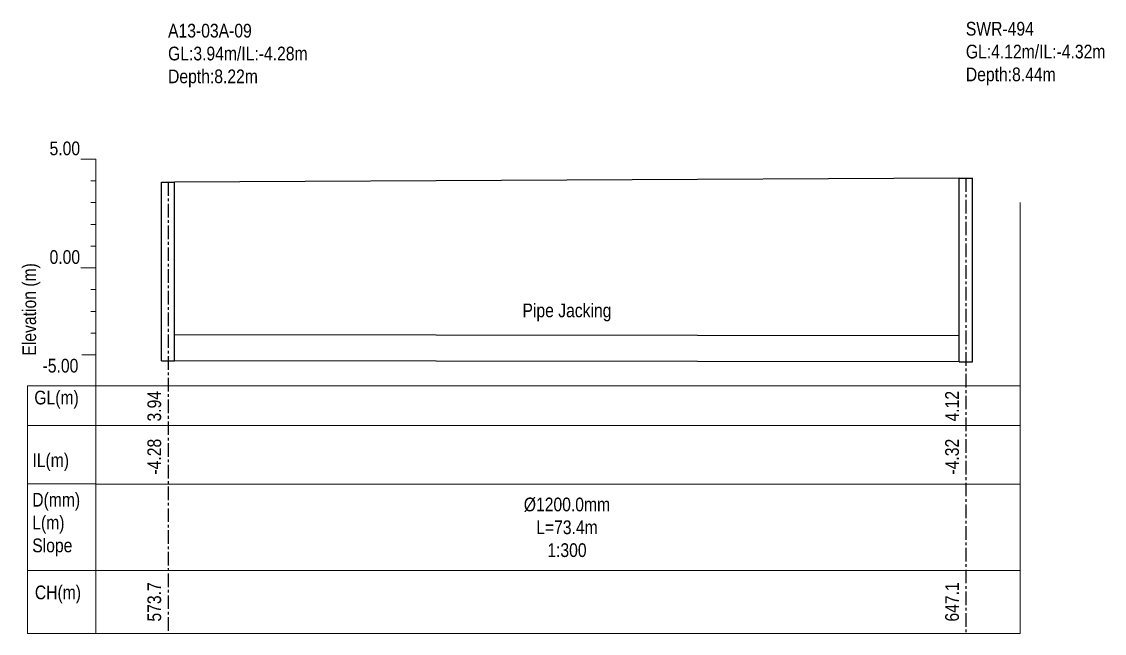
# Model space of a CAD drawing. Header units: metres. Extents: x -765 to 6284, y -99 to 211.
# Drawn here: x 2486.5 to 2586.1, y -33.6 to 22.6 of the extents above; entities that cross this region are included whole.
import ezdxf

# ---------------------------------------------------------------- set-up
doc = ezdxf.new("R2010")
doc.units = ezdxf.units.M
doc.header["$MEASUREMENT"] = 0
doc.linetypes.add('CENTER', pattern=[2, 1.25, -0.25, 0.25, -0.25])
doc.layers.add('PDF_PDF2_Geometry', color=253, linetype='Continuous', lineweight=9, true_color=0xababab)
doc.layers.add('PDF_Text', color=7, linetype='Continuous')
doc.layers.add('SM_PP_GRIDTEXT', color=7, linetype='Continuous', lineweight=5)
doc.styles.add('ALL', font='swissc.ttf')

# ---------------------------------------------------------------- blocks, each defined once
blk = doc.blocks.new('template')
at = {"layer": 'PDF_PDF2_Geometry'}
blk.add_line((0, 24.611), (0, 43.611), dxfattribs=at)
at = {"layer": 'SM_PP_GRIDTEXT'}
for p, q in [((0, 43.611), (-1.388, 43.611)), ((0, 0), (0, 43.611)), ((0, 41.611), (-0.456, 41.611)), ((0, 39.611), (-0.456, 39.611)), ((0, 37.611), (-0.456, 37.611)), ((0, 35.611), (-0.456, 35.611)), ((0, 33.611), (-1.373, 33.611)), ((0, 31.611), (-0.456, 31.611)), ((0, 29.611), (-0.456, 29.611)), ((0, 27.611), (-0.456, 27.611)), ((0, 25.611), (-1.298, 25.611)), ((-6.276, 22.765), (-6.276, 0)), ((0, 22.765), (-6.276, 22.765)), ((-6.276, 19.123), (0, 19.123)), ((0, 13.733), (-6.276, 13.733)), ((-6.276, 0), (0, 0))]:
    blk.add_line(p, q, dxfattribs=at)
blk.add_lwpolyline([(-6.276, 5.778), (0, 5.778)], dxfattribs=at)
at = {"layer": 'PDF_Text', "char_height": 1.26, "attachment_point": 7, "style": 'ALL'}
for s, insert in [('5.00', (-4.258, 43.95)), ('0.00', (-4.258, 33.958)), ('-5.00', (-4.898, 23.966)), ('GL(m)', (-5.66, 20.673)), ('IL(m)', (-5.833, 14.914)), ('CH(m)', (-5.611, 2.756))]:
    blk.add_mtext(s, dxfattribs=dict(at, insert=insert))
at = {"layer": 'PDF_Text', "insert": (-5.119, 25.538), "char_height": 1.25996, "attachment_point": 7, "rotation": 90, "style": 'ALL'}
blk.add_mtext('Elevation (m)', dxfattribs=at)
at = {"layer": 'PDF_Text', "insert": (-5.85, 7.075), "char_height": 1.26, "width": 12.5671, "attachment_point": 7, "style": 'ALL'}
blk.add_mtext('D(mm)\\P\\pxt2;L(m)\\P\\ptz;Slope', dxfattribs=at)

msp = doc.modelspace()

# ---------------------------------------------------------------- linework, layer by layer
for p, q in [((2572.8, -6.24), (2500.6, -6.16)), ((2572.8, -8.64), (2500.6, -8.56))]:
    msp.add_line(p, q)
at = {"layer": 'GROUND_ELEVATION', "color": 3}
msp.add_line((2572.8, 8.24), (2500.6, 7.88), dxfattribs=at)
at = {"layer": 'lines', "color": 8, "linetype": 'CENTER'}
for p, q in [((2573.4, 8.24), (2573.4, -33.61)), ((2500, 7.88), (2500, -33.61))]:
    msp.add_line(p, q, dxfattribs=at)
at = {"layer": 'Profile Manhole'}
for p, q in [((2572.8, -8.64), (2572.8, 8.24)), ((2572.8, 8.24), (2574, 8.24)), ((2574, -8.64), (2574, 8.24)), ((2499.4, -8.56), (2499.4, 7.88)), ((2499.4, 7.88), (2500.6, 7.88)), ((2500.6, -8.56), (2500.6, 7.88)), ((2499.4, -8.56), (2500.6, -8.56)), ((2572.8, -8.64), (2574, -8.64))]:
    msp.add_line(p, q, dxfattribs=at)
at = {"layer": 'SM_PP_GRIDTEXT'}
for p, q in [((2578.4, -33.6108), (2578.4, 6)), ((2493.3543, -10.8458), (2578.4, -10.8458)), ((2493.3543, -14.4882), (2578.4, -14.4882)), ((2493.3543, -19.878), (2578.4, -19.878)), ((2493.3543, -27.8324), (2578.4, -27.8324)), ((2493.3543, -33.6108), (2578.4, -33.6108))]:
    msp.add_line(p, q, dxfattribs=at)

# ---------------------------------------------------------------- block references
msp.add_blockref('template', (2493.3543, -33.6108))

# ---------------------------------------------------------------- texts
at = {"layer": 'ANNOTATION', "color": 7, "char_height": 1.26, "style": 'ALL'}
for s, insert, attachment_point in [('A13-03A-09\\PGL:3.94m/IL:-4.28m\\PDepth:8.22m', (2500, 22.44), 1), ('SWR-494\\PGL:4.12m/IL:-4.32m\\PDepth:8.44m', (2573.4, 22.62), 1), ('Pipe Jacking', (2536.7, -3.285), 2), ('Ø1200.0mm\\PL=73.4m\\P1:300', (2536.7, -21.13), 2)]:
    msp.add_mtext(s, dxfattribs=dict(at, insert=insert, attachment_point=attachment_point))
at = {"layer": 'PDF_text', "color": 7, "style": 'ALL'}
for s, p in [('3.94', (2499.36, -14.13)), ('4.12', (2572.76, -14.13)), ('-4.28', (2499.36, -19.01)), ('-4.32', (2572.76, -19.01)), ('573.7', (2499.36, -32.53)), ('647.1', (2572.76, -32.53))]:
    msp.add_text(s, height=1.26, rotation=90, dxfattribs=at).set_placement(p)

doc.saveas('drawing.dxf')
